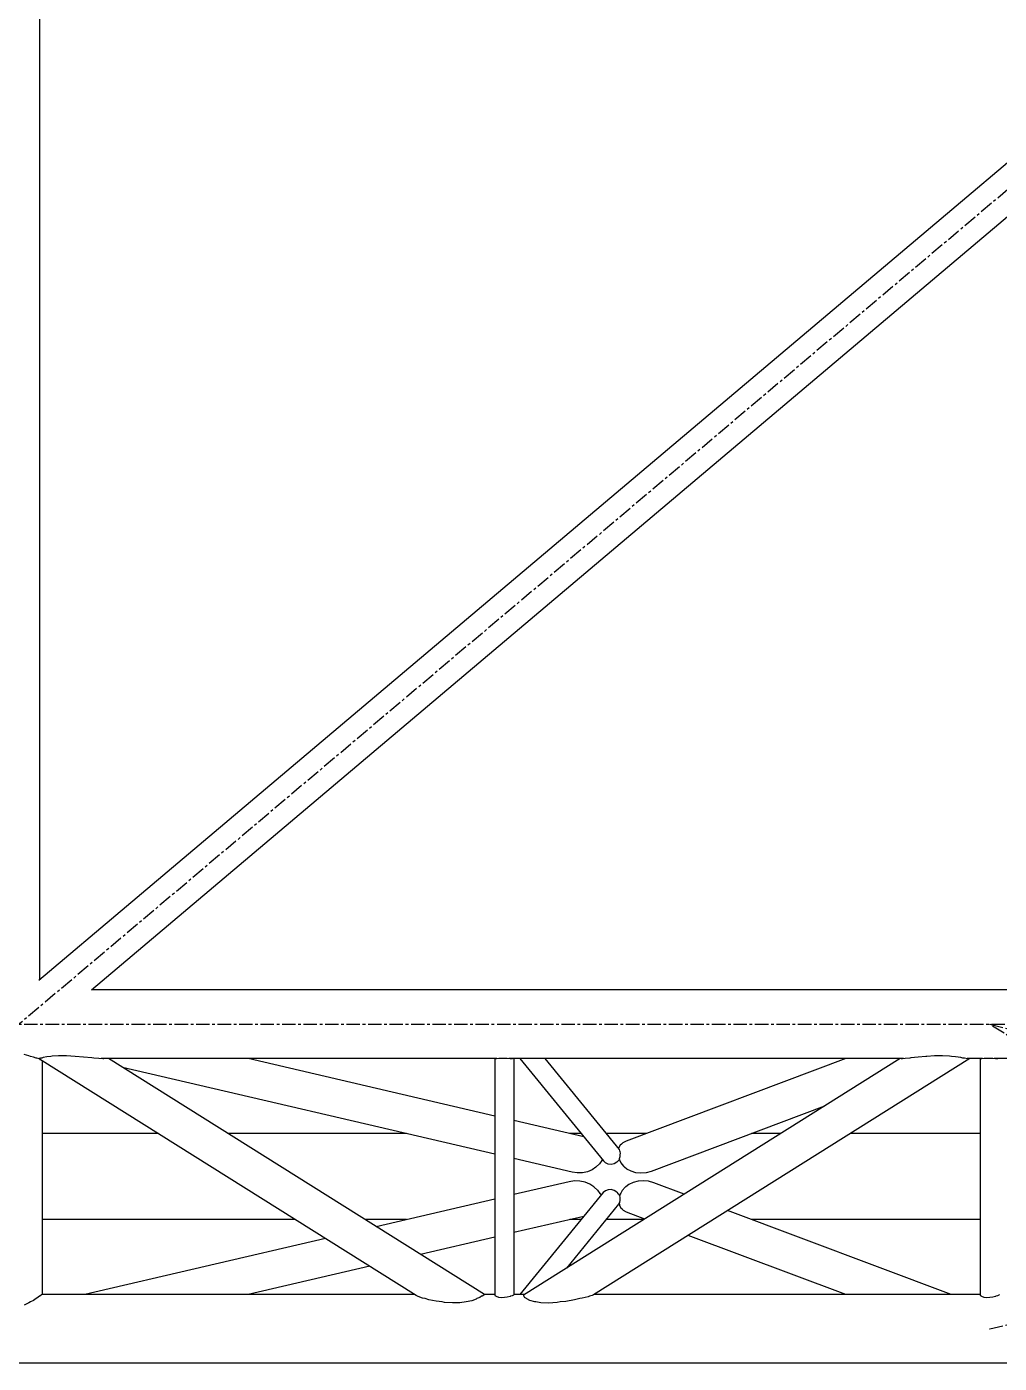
# Model space of a CAD drawing. Header units: millimetres. Extents: x 5143 to 30813, y 232 to 21408.
# Drawn here: x 8372 to 8946, y 4150 to 4940 of the extents above; entities that cross this region are included whole.
import ezdxf

# ---------------------------------------------------------------- set-up
doc = ezdxf.new("R2010")
doc.units = ezdxf.units.MM
doc.header["$LTSCALE"] = 0.25
doc.linetypes.add('CENTER', pattern=[50.8, 31.75, -6.35, 6.35, -6.35])
doc.linetypes.add('XKITLINE00', pattern=[0])

msp = doc.modelspace()

# ---------------------------------------------------------------- linework, layer by layer
at = {"color": 8, "linetype": 'CENTER'}
for p, q in [((10096.38, 5810.27), (8366.94, 4350.27)), ((7544.5, 4350.27), (9008.64, 4350.27)), ((8940.53, 4350.27), (9281.26, 4267.77)), ((9229.11, 4170.27), (8940.53, 4350.27)), ((8940.53, 4170.27), (9281.26, 4252.77))]:
    msp.add_line(p, q, dxfattribs=at)
at = {"color": 8, "linetype": 'XKITLINE00'}
for p, q in [((8379.12, 5784.05), (8379.12, 4376.5)), ((9215.82, 5082.85), (8378.7, 4376.14)), ((9233.42, 5065.82), (8409.76, 4370.49)), ((9008.64, 4370.57), (8409.87, 4370.57)), ((8372.86, 4331.67), (8369.97, 4332.51)), ((8373.76, 4331.27), (8372.86, 4331.67)), ((8375.45, 4330.85), (8373.76, 4331.27)), ((8377.03, 4330.27), (8375.45, 4330.85)), ((8377.61, 4330.2), (8377.03, 4330.27)), ((8378.89, 4329.94), (8377.61, 4330.2)), ((8379.09, 4329.97), (8378.71, 4329.97)), ((8378.77, 4329.96), (8378.75, 4329.97)), ((8378.85, 4329.95), (8378.78, 4329.97)), ((8379.23, 4329.64), (8378.89, 4329.94)), ((8379.01, 4329.88), (8378.9, 4329.92)), ((8379.73, 4330.18), (8378.96, 4329.93)), ((8379.01, 4329.88), (8378.96, 4329.93)), ((8601.69, 4190.06), (8379.1, 4329.76)), ((8379.23, 4329.64), (8379.56, 4329.3)), ((8379.33, 4329.6), (8379.26, 4329.62)), ((8379.92, 4329.23), (8379.56, 4329.3)), ((8380.5, 4330.27), (8379.73, 4330.18)), ((8381.18, 4330.6), (8380.5, 4330.27)), ((8380.59, 4328.82), (8380.59, 4190.61)), ((8383.45, 4331.05), (8381.18, 4330.6)), ((8385.79, 4331.27), (8383.45, 4331.05)), ((8386.56, 4331.41), (8385.79, 4331.27)), ((8390.38, 4331.66), (8386.56, 4331.41)), ((8394.99, 4331.61), (8390.38, 4331.66)), ((8400.14, 4331.27), (8394.99, 4331.61)), ((8405.17, 4330.91), (8400.14, 4331.27)), ((8410.06, 4330.41), (8405.17, 4330.91)), ((8411.12, 4330.27), (8410.06, 4330.41)), ((8414.08, 4330.1), (8411.12, 4330.27)), ((8416.8, 4329.88), (8414.08, 4330.1)), ((8649.37, 4329.97), (8415.62, 4329.97)), ((8417.01, 4329.97), (8416.38, 4329.91)), ((8417.16, 4329.9), (8416.8, 4329.88)), ((8417.93, 4329.97), (8417.16, 4329.9)), ((8641.96, 4190.55), (8419.81, 4329.97)), ((8648.03, 4296.03), (8502.34, 4329.97)), ((8648.03, 4329.97), (8648.03, 4190.18)), ((8648.31, 4329.93), (8648.2, 4329.97)), ((8648.76, 4329.88), (8648.31, 4329.93)), ((8648.69, 4329.94), (8648.61, 4329.97)), ((8648.93, 4329.92), (8648.69, 4329.94)), ((8649.12, 4329.95), (8648.76, 4329.88)), ((8650.38, 4330.07), (8649.12, 4329.95)), ((8651.97, 4330.12), (8650.38, 4330.07)), ((8653.73, 4330.11), (8651.97, 4330.12)), ((8655.49, 4330.04), (8653.73, 4330.11)), ((8657.08, 4329.92), (8655.49, 4330.04)), ((8889.66, 4329.97), (8656.37, 4329.97)), ((8657.37, 4329.88), (8657.08, 4329.92)), ((8658.02, 4329.96), (8657.2, 4329.9)), ((8658.34, 4329.95), (8657.37, 4329.88)), ((8658.5, 4329.97), (8658.34, 4329.95)), ((8659.43, 4329.97), (8659.43, 4190.51)), ((8662.95, 4329.97), (8712.3, 4269.51)), ((8887.66, 4329.97), (8665.1, 4190.29)), ((8677.66, 4329.97), (8721.48, 4276.29)), ((8928.71, 4329.97), (8706.45, 4190.48)), ((8855.41, 4329.97), (8725.66, 4281.19)), ((8888.45, 4329.91), (8888.19, 4329.97)), ((8888.82, 4329.88), (8888.45, 4329.91)), ((8890.59, 4330.08), (8888.82, 4329.88)), ((8889.3, 4329.94), (8889.14, 4329.97)), ((8893.21, 4330.27), (8890.59, 4330.08)), ((8893.82, 4330.37), (8893.21, 4330.27)), ((8898.14, 4330.88), (8893.82, 4330.37)), ((8902.82, 4331.24), (8898.14, 4330.88)), ((8903.4, 4331.27), (8902.82, 4331.24)), ((8907.84, 4331.59), (8903.4, 4331.27)), ((8912.57, 4331.67), (8907.84, 4331.59)), ((8916.74, 4331.44), (8912.57, 4331.67)), ((8917.9, 4331.27), (8916.74, 4331.44)), ((8920.37, 4331.08), (8917.9, 4331.27)), ((8923.36, 4330.64), (8920.37, 4331.08)), ((8924.71, 4330.27), (8923.36, 4330.64)), ((8925.64, 4330.2), (8924.71, 4330.27)), ((8927.38, 4329.95), (8925.64, 4330.2)), ((8936.18, 4329.97), (8927.23, 4329.97)), ((8927.58, 4329.88), (8927.38, 4329.95)), ((8928.45, 4329.97), (8927.58, 4329.88)), ((8934.83, 4329.97), (8934.83, 4190.18)), ((8935.11, 4329.93), (8934.99, 4329.97)), ((8935.55, 4329.88), (8935.11, 4329.93)), ((8935.49, 4329.94), (8935.41, 4329.97)), ((8935.73, 4329.92), (8935.49, 4329.94)), ((8935.92, 4329.95), (8935.55, 4329.88)), ((8937.18, 4330.06), (8935.92, 4329.95)), ((8938.77, 4330.12), (8937.18, 4330.06)), ((8940.53, 4330.11), (8938.77, 4330.12)), ((8942.29, 4330.04), (8940.53, 4330.11)), ((8943.88, 4329.92), (8942.29, 4330.04)), ((8952.96, 4329.97), (8943.16, 4329.97)), ((8944.17, 4329.88), (8943.88, 4329.92)), ((8944.82, 4329.97), (8944, 4329.9)), ((8945.14, 4329.95), (8944.17, 4329.88)), ((8945.29, 4329.97), (8945.14, 4329.95)), ((8648.03, 4273.55), (8428.07, 4324.79)), ((8842.86, 4301.86), (8740.48, 4263.37)), ((8700.66, 4283.77), (8659.43, 4293.38)), ((8449.34, 4285.67), (8380.59, 4285.67)), ((8595.98, 4285.67), (8490.39, 4285.67)), ((8699.11, 4285.67), (8692.5, 4285.67)), ((8737.57, 4285.67), (8713.82, 4285.67)), ((8725.66, 4281.19), (8723.66, 4280.18)), ((8817.07, 4285.67), (8799.81, 4285.67)), ((8934.83, 4285.67), (8858.13, 4285.67)), ((8721.2, 4277.03), (8721.15, 4276.69)), ((8722.17, 4278.77), (8721.2, 4277.03)), ((8721.48, 4276.29), (8721.82, 4275.5)), ((8721.82, 4275.5), (8721.96, 4275.21)), ((8722.06, 4273.36), (8721.94, 4271.87)), ((8721.96, 4275.21), (8722.11, 4273.7)), ((8722.11, 4273.7), (8722.06, 4273.36)), ((8722.94, 4279.46), (8722.17, 4278.77)), ((8723.66, 4280.18), (8722.94, 4279.46)), ((8693.78, 4262.89), (8659.43, 4270.89)), ((8707.85, 4265.88), (8705.57, 4264.3)), ((8707.98, 4266.02), (8707.85, 4265.88)), ((8709.9, 4267.78), (8707.98, 4266.02)), ((8711.34, 4269.84), (8709.9, 4267.78)), ((8711.41, 4269.92), (8711.34, 4269.84)), ((8711.64, 4270.32), (8711.41, 4269.92)), ((8713.54, 4268.38), (8712.3, 4269.51)), ((8715.11, 4267.69), (8713.54, 4268.38)), ((8716.85, 4267.52), (8715.11, 4267.69)), ((8718.58, 4267.89), (8716.85, 4267.52)), ((8720.14, 4268.75), (8718.58, 4267.89)), ((8721.15, 4269.79), (8720.14, 4268.75)), ((8721.39, 4270.02), (8721.15, 4269.79)), ((8721.48, 4270.19), (8721.39, 4270.02)), ((8721.6, 4270.7), (8721.48, 4270.19)), ((8721.52, 4270.35), (8721.87, 4269.74)), ((8721.94, 4271.87), (8721.6, 4270.7)), ((8721.87, 4269.74), (8722.48, 4268.41)), ((8722.48, 4268.41), (8724.11, 4266.42)), ((8724.75, 4265.92), (8724.11, 4266.42)), ((8726.16, 4264.71), (8724.75, 4265.92)), ((8728.63, 4263.41), (8726.16, 4264.71)), ((8692.02, 4257.25), (8659.43, 4249.66)), ((8695.19, 4257.68), (8692.02, 4257.25)), ((8696.83, 4262.44), (8693.78, 4262.89)), ((8698.4, 4257.58), (8695.19, 4257.68)), ((8699.91, 4262.53), (8696.83, 4262.44)), ((8701.47, 4256.93), (8698.4, 4257.58)), ((8702.88, 4263.16), (8699.91, 4262.53)), ((8704.26, 4255.79), (8701.47, 4256.93)), ((8705.57, 4264.3), (8702.88, 4263.16)), ((8729.82, 4256.86), (8727.25, 4255.62)), ((8731.44, 4262.59), (8728.63, 4263.41)), ((8732.73, 4257.6), (8729.82, 4256.86)), ((8734.46, 4262.31), (8731.44, 4262.59)), ((8735.83, 4257.81), (8732.73, 4257.6)), ((8737.52, 4262.58), (8734.46, 4262.31)), ((8738.96, 4257.48), (8735.83, 4257.81)), ((8740.48, 4263.37), (8737.52, 4262.58)), ((8741.97, 4256.62), (8738.96, 4257.48)), ((8712.21, 4250.92), (8662.95, 4190.57)), ((8706.62, 4254.19), (8704.26, 4255.79)), ((8706.62, 4254.19), (8706.73, 4254.07)), ((8708.74, 4252.3), (8706.73, 4254.07)), ((8708.74, 4252.3), (8710.2, 4250.28)), ((8710.2, 4250.28), (8710.31, 4250.17)), ((8710.31, 4250.17), (8710.85, 4249.25)), ((8713.53, 4251.96), (8712.21, 4250.92)), ((8715.14, 4252.53), (8713.53, 4251.96)), ((8716.89, 4252.59), (8715.14, 4252.53)), ((8718.61, 4252.11), (8716.89, 4252.59)), ((8720.12, 4251.16), (8718.61, 4252.11)), ((8720.12, 4251.16), (8720.83, 4250.33)), ((8720.83, 4250.33), (8721.29, 4249.84)), ((8721.29, 4249.84), (8721.75, 4248.9)), ((8721.75, 4248.9), (8721.93, 4248.17)), ((8722.19, 4249.86), (8721.81, 4248.65)), ((8722.53, 4250.39), (8722.19, 4249.86)), ((8723.37, 4252.02), (8722.53, 4250.39)), ((8725.12, 4253.96), (8723.37, 4252.02)), ((8725.44, 4254.19), (8725.12, 4253.96)), ((8727.25, 4255.62), (8725.44, 4254.19)), ((8759.98, 4249.84), (8741.97, 4256.62)), ((8648.03, 4247), (8578, 4230.69)), ((8721.18, 4243.91), (8690.37, 4206.15)), ((8721.44, 4244.32), (8721.18, 4243.91)), ((8721.8, 4244.97), (8721.44, 4244.32)), ((8721.54, 4244.48), (8721.73, 4243.61)), ((8721.73, 4243.61), (8721.74, 4243.44)), ((8721.74, 4243.44), (8722.61, 4241.7)), ((8722.04, 4246.42), (8721.8, 4244.97)), ((8721.93, 4248.17), (8721.97, 4247.1)), ((8721.97, 4247.1), (8722.04, 4246.42)), ((8723.57, 4240.79), (8722.61, 4241.7)), ((8530.28, 4234.87), (8380.59, 4234.87)), ((8595.98, 4234.87), (8571.33, 4234.87)), ((8700.67, 4236.78), (8659.43, 4227.17)), ((8699.11, 4234.87), (8692.5, 4234.87)), ((8736.13, 4234.87), (8713.81, 4234.87)), ((8723.57, 4240.79), (8724.05, 4240.28)), ((8725.98, 4239.23), (8724.05, 4240.28)), ((8736.67, 4235.21), (8725.98, 4239.23)), ((8917.65, 4190.57), (8785.66, 4240.19)), ((8934.83, 4234.87), (8799.81, 4234.87)), ((8855.41, 4190.57), (8762.35, 4225.56)), ((8548.06, 4223.71), (8405.82, 4190.57)), ((8648.03, 4224.52), (8604.13, 4214.29)), ((8574.19, 4207.31), (8502.34, 4190.57)), ((8373.76, 4186.2), (8372.86, 4185.59)), ((8375.45, 4187.04), (8373.76, 4186.2)), ((8377.03, 4188.18), (8375.45, 4187.04)), ((8377.61, 4188.46), (8377.03, 4188.18)), ((8379.18, 4189.6), (8377.61, 4188.46)), ((8379.23, 4189.63), (8379.18, 4189.6)), ((8380.24, 4190.34), (8379.23, 4189.63)), ((8380.29, 4190.44), (8380.24, 4190.34)), ((8380.59, 4190.61), (8380.29, 4190.44)), ((8600.86, 4190.57), (8380.52, 4190.57)), ((8602.52, 4189.6), (8601.69, 4190.06)), ((8602.85, 4189.41), (8602.52, 4189.6)), ((8605.45, 4188.51), (8602.85, 4189.41)), ((8606.91, 4188.18), (8605.45, 4188.51)), ((8609.13, 4187.53), (8606.91, 4188.18)), ((8613.53, 4186.64), (8609.13, 4187.53)), ((8616.93, 4186.2), (8613.53, 4186.64)), ((8618.28, 4185.98), (8616.93, 4186.2)), ((8623.1, 4185.6), (8618.28, 4185.98)), ((8627.51, 4185.68), (8623.1, 4185.6)), ((8631.27, 4186.21), (8627.51, 4185.68)), ((8634.61, 4186.91), (8631.27, 4186.21)), ((8637.15, 4187.89), (8634.61, 4186.91)), ((8637.53, 4188.18), (8637.15, 4187.89)), ((8639.21, 4188.8), (8637.53, 4188.18)), ((8640.31, 4189.6), (8639.21, 4188.8)), ((8640.58, 4189.68), (8640.31, 4189.6)), ((8641.55, 4190.25), (8640.58, 4189.68)), ((8641.96, 4190.55), (8641.54, 4190.44)), ((8641.54, 4190.44), (8641.55, 4190.25)), ((8648.03, 4190.57), (8641.92, 4190.57)), ((8648.03, 4190.18), (8648.31, 4189.78)), ((8648.76, 4189.6), (8648.31, 4189.78)), ((8649.12, 4189.34), (8648.76, 4189.6)), ((8650.38, 4188.92), (8649.12, 4189.34)), ((8651.97, 4188.72), (8650.38, 4188.92)), ((8653.73, 4188.75), (8651.97, 4188.72)), ((8655.49, 4189), (8653.73, 4188.75)), ((8657.08, 4189.46), (8655.49, 4189)), ((8657.37, 4189.6), (8657.08, 4189.46)), ((8658.34, 4189.87), (8657.37, 4189.6)), ((8659.15, 4190.28), (8658.34, 4189.87)), ((8659.26, 4190.44), (8659.15, 4190.28)), ((8659.43, 4190.51), (8659.26, 4190.44)), ((8665.55, 4190.57), (8659.43, 4190.57)), ((8665.1, 4190.29), (8665.07, 4189.72)), ((8665.3, 4189.6), (8665.07, 4189.72)), ((8665.3, 4189.6), (8665.59, 4188.87)), ((8666.8, 4188.17), (8665.59, 4188.87)), ((8666.8, 4188.17), (8666.93, 4187.97)), ((8668.85, 4186.97), (8666.93, 4187.97)), ((8671.79, 4186.24), (8668.85, 4186.97)), ((8672.26, 4186.19), (8671.79, 4186.24)), ((8675.37, 4185.69), (8672.26, 4186.19)), ((8679.8, 4185.57), (8675.37, 4185.69)), ((8684.87, 4185.92), (8679.8, 4185.57)), ((8686.76, 4186.19), (8684.87, 4185.92)), ((8690.12, 4186.57), (8686.76, 4186.19)), ((8695.2, 4187.44), (8690.12, 4186.57)), ((8698.3, 4188.17), (8695.2, 4187.44)), ((8699.76, 4188.43), (8698.3, 4188.17)), ((8703.31, 4189.32), (8699.76, 4188.43)), ((8704.07, 4189.6), (8703.31, 4189.32)), ((8705.55, 4190), (8704.07, 4189.6)), ((8706.36, 4190.44), (8705.55, 4190)), ((8706.45, 4190.48), (8706.36, 4190.44)), ((8934.83, 4190.57), (8706.61, 4190.57)), ((8934.83, 4190.18), (8935.11, 4189.78)), ((8935.55, 4189.6), (8935.11, 4189.78)), ((8935.92, 4189.33), (8935.55, 4189.6)), ((8937.18, 4188.92), (8935.92, 4189.33)), ((8938.77, 4188.71), (8937.18, 4188.92)), ((8940.53, 4188.74), (8938.77, 4188.71)), ((8942.29, 4189), (8940.53, 4188.74)), ((8943.88, 4189.45), (8942.29, 4189)), ((8944.17, 4189.6), (8943.88, 4189.45)), ((8945.14, 4189.87), (8944.17, 4189.6)), ((8945.95, 4190.28), (8945.14, 4189.87)), ((8946.06, 4190.44), (8945.95, 4190.28)), ((8946.23, 4190.51), (8946.06, 4190.44)), ((8372.86, 4185.59), (8369.97, 4184.29)), ((9008.64, 4149.97), (7729.62, 4149.97))]:
    msp.add_line(p, q, dxfattribs=at)
for centre in [(8940.53, 4350.27), (8940.53, 4350.27), (8940.53, 4170.27)]:
    msp.add_circle(centre, 0.05, dxfattribs=at)

doc.saveas('drawing.dxf')
